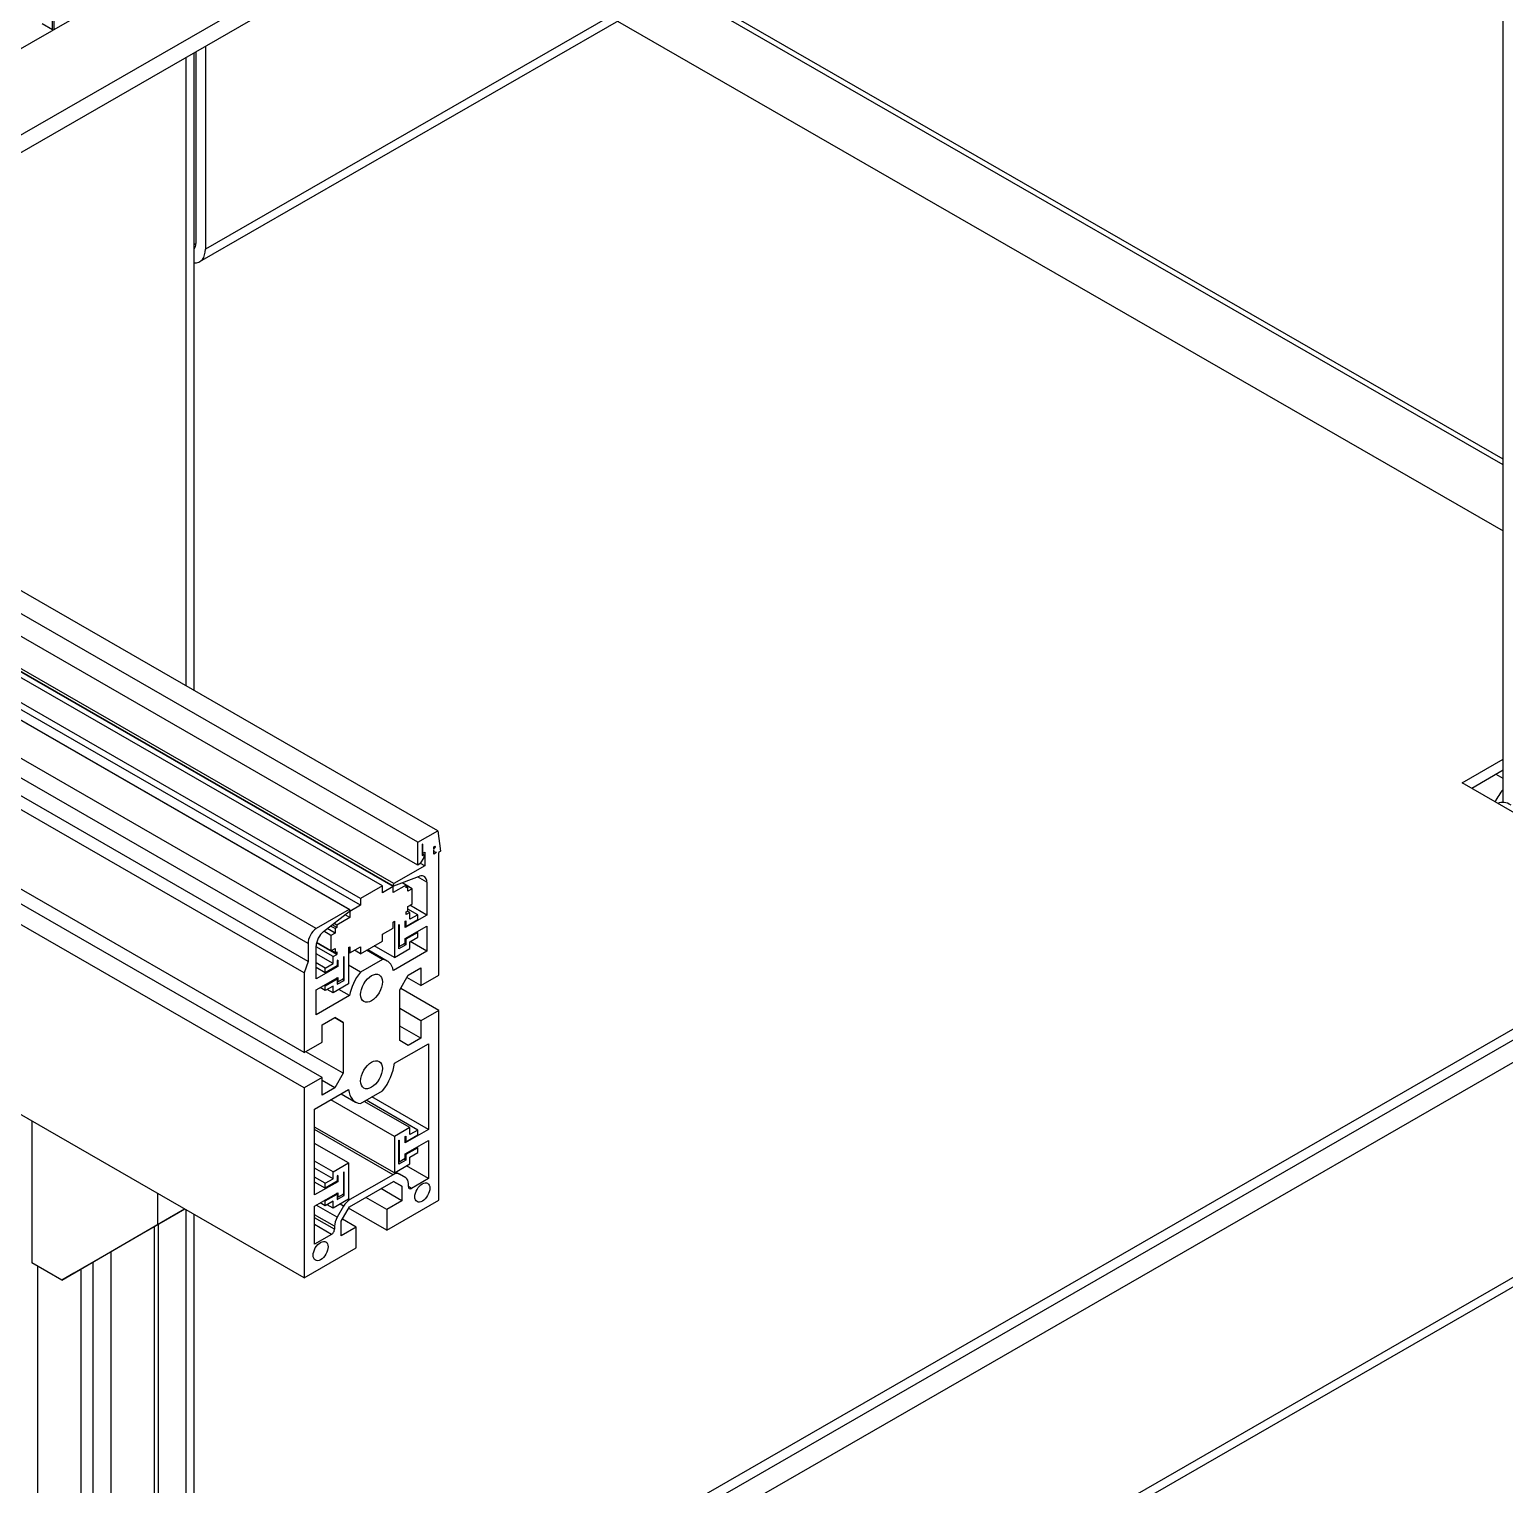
# Model space of a CAD drawing. Header units: millimetres. Extents: x 0 to 7722, y 0 to 5460.
# Drawn here: x 5335.5 to 5684.1, y 3012.5 to 3356.4 of the extents above; entities that cross this region are included whole.
import ezdxf

# ---------------------------------------------------------------- set-up
doc = ezdxf.new("R2010")
doc.units = ezdxf.units.MM
doc.header["$LTSCALE"] = 5
doc.layers.get('0').update_dxf_attribs({"linetype": 'CONTINUOUS'})

# ---------------------------------------------------------------- blocks, each defined once
blk = doc.blocks.new('RWFWFWEWEFWEFWEF')
for p, q in [((830.39, -277.83), (830.39, 731.84)), ((830.82, -277.83), (830.82, 731.84)), ((1297.89, -8.86), (820.6, -283.72)), ((1297.89, -29.3), (820.6, -304.16)), ((1223.65, -124.11), (866.56, -329.75)), ((865.23, -332.69), (1222.32, -127.05)), ((1173.27, -460.52), (1173.27, -155.3)), ((1173.27, -380.77), (977.49, -268.04)), ((1173.27, -379.42), (978.67, -267.36)), ((921.47, -467.23), (578.03, -269.45)), ((916.78, -469.93), (574.66, -272.92)), ((830.82, -277.83), (841.1, -271.91)), ((916.78, -475.32), (573.5, -277.64)), ((877.17, -275.7), (817.06, -310.31)), ((827.99, -276.45), (830.39, -277.83)), ((963.96, -275.83), (1173.27, -396.36)), ((910.91, -480.41), (566.19, -281.9)), ((566.36, -281.8), (910.96, -480.24)), ((911.11, -479.73), (566.88, -281.5)), ((866.56, -281.81), (866.56, -329.75)), ((903.22, -483.21), (559.92, -285.51)), ((908.38, -480.23), (565.08, -282.54)), ((862.03, -433), (862.03, -284.41)), ((863.91, -434.08), (863.91, -283.33)), ((864.3, -283.11), (864.3, -328.44)), ((900.5, -485.84), (556.27, -287.61)), ((556.36, -287.56), (900.65, -485.83)), ((903.22, -484.84), (558.5, -286.33)), ((892.72, -490.32), (544.93, -290.04)), ((890.8, -493.88), (544.22, -294.29)), ((889.89, -500.78), (538, -298.13)), ((890.81, -498.1), (540.78, -296.53)), ((894.14, -525.56), (518.6, -309.3)), ((889.89, -519.66), (521.6, -307.58)), ((889.89, -528), (514.36, -311.75)), ((863.91, -328.68), (864.3, -328.45)), ((889.89, -572.89), (475.39, -334.19)), ((1163.54, -455.91), (1173.27, -450.31)), ((1173.27, -452.93), (1165.82, -457.22)), ((1220.11, -488.49), (1163.54, -455.91)), ((1173.27, -454.84), (1171.61, -453.89)), ((916.78, -469.93), (921.47, -467.23)), ((916.78, -475.32), (916.78, -469.93)), ((917.82, -470.39), (917.77, -470.42)), ((917.77, -470.42), (917.77, -473.05)), ((917.82, -470.39), (917.82, -472.59)), ((921.47, -467.23), (922.1, -472.06)), ((918.19, -473.53), (917.34, -475)), ((917.82, -472.59), (917.77, -472.56)), ((918.19, -472.94), (917.77, -472.69)), ((917.77, -473.05), (918.19, -472.94)), ((917.82, -472.59), (918.39, -472.27)), ((918.19, -472.94), (918.19, -473.53)), ((918.39, -472.27), (918.39, -475.54)), ((920.51, -471.05), (920.87, -470.84)), ((920.51, -471.52), (920.51, -471.05)), ((920.51, -471.52), (920.9, -471.1)), ((920.51, -472.72), (920.51, -471.66)), ((920.58, -472.19), (920.51, -471.66)), ((920.58, -472.19), (920.51, -472.15)), ((921.14, -472.35), (920.51, -472.72)), ((921.14, -472.35), (920.58, -472.19)), ((920.9, -471.1), (920.66, -470.96)), ((920.9, -471.1), (920.87, -470.84)), ((922.1, -472.06), (921.71, -472.34)), ((921.71, -501.34), (921.71, -472.34)), ((918.39, -475.54), (911.11, -479.73)), ((917.34, -475), (916.78, -475.32)), ((918.39, -475.54), (917.37, -474.95)), ((908.38, -480.23), (903.22, -483.21)), ((908.38, -481.87), (908.38, -480.23)), ((910.91, -480.41), (908.38, -481.87)), ((913.99, -480.07), (910.91, -481.84)), ((910.91, -481.84), (910.91, -480.41)), ((911.07, -480.24), (917.13, -477.99)), ((913.99, -480.07), (913.03, -479.51)), ((913.99, -480.69), (913.99, -480.07)), ((915.39, -480.92), (913.99, -480.12)), ((914.41, -480.44), (913.99, -480.2)), ((914.41, -480.44), (913.99, -480.69)), ((914.41, -481.48), (914.41, -480.44)), ((915.39, -480.92), (914.41, -481.48)), ((915.39, -484.56), (915.39, -480.92)), ((918.89, -479.39), (916.71, -478.14)), ((918.89, -479.39), (918.89, -487.15)), ((903.22, -483.21), (903.22, -484.84)), ((900.5, -485.84), (892.72, -490.32)), ((894.48, -491.03), (900.54, -486.31)), ((900.69, -487.72), (897.62, -489.5)), ((900.69, -487.72), (899.56, -487.07)), ((900.69, -486.3), (900.6, -486.24)), ((903.22, -484.84), (900.69, -486.3)), ((900.69, -486.3), (900.69, -487.72)), ((918.89, -487.15), (913.79, -490.08)), ((913.99, -486.41), (914.41, -486.16)), ((913.99, -487.03), (913.99, -486.41)), ((914.89, -486.51), (913.99, -487.03)), ((914.89, -486.51), (914.35, -486.2)), ((914.41, -485.12), (915.39, -484.56)), ((914.41, -486.16), (914.41, -485.12)), ((916.73, -487.08), (914.41, -485.75)), ((918.89, -487.15), (914.89, -484.85)), ((914.89, -488.14), (914.89, -486.51)), ((916.73, -487.08), (914.89, -488.14)), ((916.73, -488.23), (916.73, -487.08)), ((1220.11, -488.49), (870.09, -690.05)), ((1220.11, -491.1), (870.09, -692.66)), ((896.22, -491.96), (894.53, -490.99)), ((897.19, -491.4), (895.36, -490.34)), ((897.19, -490.36), (896.13, -489.74)), ((897.19, -491.4), (896.22, -491.96)), ((897.62, -490.11), (896.49, -489.46)), ((897.62, -489.5), (896.95, -489.11)), ((897.62, -490.11), (897.19, -490.36)), ((897.19, -490.36), (897.19, -491.4)), ((897.62, -489.5), (897.62, -490.11)), ((908.38, -491.68), (910.91, -490.22)), ((910.91, -488.8), (911.21, -488.62)), ((910.91, -490.22), (910.91, -488.8)), ((911.21, -488.62), (911.21, -497.21)), ((912.27, -489.49), (912.38, -489.42)), ((912.27, -495.13), (912.27, -489.49)), ((912.38, -489.42), (912.38, -494.57)), ((913.79, -488.61), (913.9, -488.55)), ((913.79, -490.08), (913.79, -488.61)), ((913.79, -492.7), (918.89, -489.77)), ((913.9, -489.86), (913.79, -489.8)), ((913.9, -489.86), (916.73, -488.23)), ((913.9, -488.55), (913.9, -489.86)), ((916.73, -491.25), (913.9, -492.88)), ((916.73, -491.25), (916.52, -491.13)), ((916.73, -492.4), (916.73, -491.25)), ((918.89, -489.77), (918.89, -495.69)), ((1223.65, -494.3), (855.42, -706.35)), ((890.8, -493.88), (890.81, -498.1)), ((892.72, -502.22), (892.72, -494.46)), ((896.72, -496.97), (892.72, -494.67)), ((897.62, -496.45), (892.82, -493.69)), ((896.22, -495.6), (892.83, -493.64)), ((896.22, -491.96), (896.22, -495.6)), ((900.39, -494.85), (900.69, -494.68)), ((900.39, -494.85), (900.39, -503.44)), ((900.69, -496.11), (903.22, -494.65)), ((900.69, -494.68), (900.69, -496.11)), ((903.22, -496.29), (908.38, -493.32)), ((903.22, -494.65), (903.22, -496.29)), ((911.21, -497.21), (906.42, -494.45)), ((908.38, -493.32), (908.38, -491.68)), ((913.9, -494.19), (912.27, -495.13)), ((912.38, -494.57), (912.27, -494.51)), ((912.38, -494.57), (913.79, -493.76)), ((913.9, -494.19), (913.47, -493.94)), ((913.79, -493.76), (913.79, -492.7)), ((913.9, -492.88), (913.79, -492.82)), ((913.9, -492.88), (913.9, -494.19)), ((914.89, -493.46), (916.73, -492.4)), ((914.89, -495.09), (914.89, -493.46)), ((918.89, -495.69), (914.95, -493.42)), ((890.81, -498.1), (889.89, -500.78)), ((896.72, -498.61), (892.72, -496.31)), ((894.88, -499.67), (892.72, -498.42)), ((896.22, -495.6), (897.19, -495.04)), ((897.19, -496.08), (896.29, -495.56)), ((896.72, -496.97), (897.62, -496.45)), ((896.72, -498.61), (896.72, -496.97)), ((897.19, -495.04), (897.19, -496.08)), ((897.19, -496.08), (897.62, -495.84)), ((897.62, -495.84), (897.62, -496.45)), ((897.81, -497.81), (897.71, -497.87)), ((897.71, -497.87), (897.71, -499.18)), ((897.81, -497.81), (897.81, -499.28)), ((899.33, -496.94), (899.23, -497)), ((899.23, -502.15), (899.23, -497)), ((899.33, -502.58), (899.33, -496.94)), ((900.69, -496.11), (900.39, -495.94)), ((903.22, -496.29), (901.8, -495.47)), ((908.39, -497.65), (903.22, -500.63)), ((908.39, -497.65), (904.63, -495.48)), ((904.9, -495.32), (909.53, -497.99)), ((918.89, -495.69), (910.97, -500.25)), ((911.21, -497.21), (914.89, -495.09)), ((889.89, -500.78), (889.89, -519.66)), ((897.81, -499.28), (892.72, -502.22)), ((894.88, -500.81), (892.72, -499.57)), ((892.72, -504.83), (897.81, -501.9)), ((894.88, -499.67), (896.72, -498.61)), ((897.71, -499.18), (894.88, -500.81)), ((894.88, -500.81), (894.88, -499.67)), ((897.81, -499.28), (897.67, -499.2)), ((897.81, -501.9), (897.81, -502.96)), ((903.22, -500.63), (900.39, -499)), ((912.52, -504.79), (914.5, -501.37)), ((917.47, -503.78), (914.19, -501.9)), ((914.5, -501.37), (917.47, -499.65)), ((917.47, -499.65), (917.47, -503.78)), ((917.47, -503.78), (921.71, -501.34)), ((892.72, -510.76), (892.72, -504.83)), ((894.88, -504.98), (893.67, -504.29)), ((894.88, -503.84), (894.67, -503.71)), ((894.88, -503.84), (897.71, -502.21)), ((894.88, -504.98), (894.88, -503.84)), ((896.72, -503.92), (894.88, -504.98)), ((896.72, -505.56), (895.3, -504.74)), ((900.39, -503.44), (896.72, -505.56)), ((896.72, -505.56), (896.72, -503.92)), ((897.71, -502.21), (897.49, -502.08)), ((897.71, -502.21), (897.71, -503.51)), ((897.71, -503.51), (899.33, -502.58)), ((897.81, -502.96), (897.71, -502.9)), ((897.81, -502.96), (899.23, -502.15)), ((900.64, -506.2), (898.12, -504.75)), ((899.33, -502.58), (898.91, -502.33)), ((912.52, -516.82), (912.52, -504.79)), ((921.71, -509.68), (912.7, -504.49)), ((900.64, -506.2), (892.72, -510.76)), ((894.14, -513.09), (897.11, -511.38)), ((899.09, -512.53), (897.1, -511.38)), ((897.11, -511.38), (899.09, -512.53)), ((917.47, -512.12), (912.52, -509.27)), ((921.71, -509.68), (917.47, -512.12)), ((917.47, -512.12), (917.47, -516.25)), ((921.71, -554.56), (921.71, -509.68)), ((894.14, -517.22), (894.14, -513.09)), ((899.09, -512.53), (899.09, -524.55)), ((917.47, -516.25), (912.52, -513.4)), ((889.89, -519.66), (894.14, -517.22)), ((911.22, -522.18), (919.24, -517.56)), ((914.5, -517.96), (912.52, -516.82)), ((917.47, -516.25), (914.5, -517.96)), ((919.24, -517.56), (919.24, -537.84)), ((899.09, -524.55), (890.25, -519.46)), ((894.14, -525.56), (889.89, -528)), ((894.14, -529.69), (894.14, -525.56)), ((897.11, -527.98), (894.14, -526.26)), ((899.09, -524.55), (897.11, -527.98)), ((889.89, -528), (889.89, -572.89)), ((892.37, -533.04), (900.39, -528.42)), ((897.11, -527.98), (894.14, -529.69)), ((898.67, -529.41), (902.04, -531.35)), ((903.18, -531.72), (908.43, -528.69)), ((892.37, -553.31), (892.37, -533.04)), ((911.21, -539.52), (896.16, -530.85)), ((914.89, -537.4), (904.1, -531.19)), ((916.73, -537.98), (904.52, -530.94)), ((919.24, -537.84), (905.89, -530.15)), ((825.55, -535.83), (825.55, -569.35)), ((911.21, -548.1), (892.37, -537.25)), ((910.91, -548.52), (892.37, -537.84)), ((914.89, -537.4), (911.21, -539.52)), ((911.21, -539.52), (911.21, -548.1)), ((912.27, -540.38), (912.38, -540.32)), ((912.38, -540.32), (912.38, -545.47)), ((919.24, -537.84), (913.79, -540.97)), ((913.79, -539.5), (913.9, -539.44)), ((913.79, -540.97), (913.79, -539.5)), ((913.9, -540.75), (916.73, -539.12)), ((913.9, -539.44), (913.9, -540.75)), ((914.89, -539.03), (914.89, -537.4)), ((916.73, -537.98), (914.89, -539.03)), ((916.73, -539.12), (916.73, -537.98)), ((900.39, -545.75), (892.37, -541.13)), ((912.27, -546.02), (912.27, -540.38)), ((913.79, -543.59), (919.24, -540.45)), ((913.9, -540.75), (913.79, -540.69)), ((913.79, -544.65), (913.79, -543.59)), ((913.9, -543.77), (913.79, -543.71)), ((916.73, -542.15), (913.9, -543.77)), ((913.9, -543.77), (913.9, -545.08)), ((914.89, -544.35), (916.73, -543.29)), ((916.73, -542.15), (916.52, -542.02)), ((916.73, -543.29), (916.73, -542.15)), ((919.24, -540.45), (919.24, -549.45)), ((1223.65, -545.15), (855.42, -757.2)), ((896.72, -547.86), (892.37, -545.36)), ((896.72, -549.5), (892.37, -547)), ((896.72, -547.86), (900.39, -545.75)), ((900.39, -545.75), (900.39, -554.33)), ((911.21, -548.1), (914.89, -545.98)), ((913.9, -545.08), (912.27, -546.02)), ((912.38, -545.47), (912.27, -545.41)), ((912.38, -545.47), (913.79, -544.65)), ((913.9, -545.08), (913.47, -544.84)), ((919.24, -549.45), (914.06, -546.46)), ((914.89, -545.98), (914.89, -544.35)), ((855.42, -759.37), (1222.32, -548.09)), ((894.88, -550.56), (892.37, -549.11)), ((897.81, -550.18), (892.37, -553.31)), ((894.88, -551.7), (892.37, -550.26)), ((894.88, -550.56), (896.72, -549.5)), ((897.71, -550.07), (894.88, -551.7)), ((894.88, -551.7), (894.88, -550.56)), ((896.72, -549.5), (896.72, -547.86)), ((897.81, -550.18), (897.67, -550.09)), ((897.81, -548.7), (897.71, -548.77)), ((897.71, -548.77), (897.71, -550.07)), ((897.81, -548.7), (897.81, -550.18)), ((899.33, -547.83), (899.23, -547.89)), ((899.23, -553.04), (899.23, -547.89)), ((899.33, -553.47), (899.33, -547.83)), ((900.6, -556.09), (911, -550.1)), ((910.91, -548.52), (900.7, -554.4)), ((911, -550.1), (912.98, -551.25)), ((912.98, -551.25), (911, -550.11)), ((911.57, -547.89), (912.41, -548.37)), ((913.92, -549.25), (912.41, -548.37)), ((914.54, -551.34), (914.54, -550.62)), ((919.24, -549.45), (915.24, -551.75)), ((855.25, -552.93), (855.25, -560.3)), ((892.37, -555.93), (897.81, -552.79)), ((894.88, -554.73), (897.71, -553.1)), ((897.71, -553.1), (897.49, -552.98)), ((897.71, -553.1), (897.71, -554.41)), ((897.71, -554.41), (899.33, -553.47)), ((897.81, -553.86), (897.71, -553.79)), ((897.81, -552.79), (897.81, -553.86)), ((897.81, -553.86), (899.23, -553.04)), ((899.33, -553.47), (898.91, -553.23)), ((900.7, -554.4), (900.39, -554.23)), ((909.41, -556.74), (904.44, -553.88)), ((912.98, -554.69), (908.01, -551.82)), ((912.98, -551.25), (912.98, -554.69)), ((915.24, -551.75), (914.54, -551.34)), ((860.2, -557.55), (835.45, -571.8)), ((858.07, -558.67), (861.64, -556.61)), ((861.72, -556.66), (860.2, -557.55)), ((861.72, -556.66), (860.2, -557.55)), ((860.2, -557.44), (860.2, -557.55)), ((862.03, -697.31), (862.03, -556.84)), ((892.37, -564.92), (892.37, -555.93)), ((897.69, -558.59), (892.72, -555.73)), ((894.88, -555.87), (893.67, -555.18)), ((894.88, -554.73), (894.67, -554.61)), ((894.88, -555.87), (894.88, -554.73)), ((896.72, -554.81), (894.88, -555.87)), ((896.72, -556.45), (895.3, -555.63)), ((900.39, -554.33), (896.72, -556.45)), ((896.72, -556.45), (896.72, -554.81)), ((899.2, -555.98), (897.69, -558.59)), ((899.2, -555.98), (898.36, -555.5)), ((898.63, -559.52), (900.6, -556.09)), ((909.41, -561.65), (900.39, -556.46)), ((909.41, -561.65), (921.71, -554.56)), ((912.98, -554.69), (909.41, -556.74)), ((909.41, -556.74), (909.41, -561.65)), ((832.62, -573.43), (855.25, -560.3)), ((835.45, -571.8), (858.07, -558.67)), ((854.54, -912.38), (854.54, -560.8)), ((855.25, -560.3), (858.07, -558.67)), ((855.42, -560.3), (855.42, -911.16)), ((863.91, -694.7), (863.91, -557.92)), ((897.07, -560.68), (892.37, -557.97)), ((897.07, -561.4), (892.37, -558.69)), ((896.36, -562.62), (892.37, -560.32)), ((897.07, -560.68), (897.07, -561.4)), ((898.63, -562.95), (898.63, -559.52)), ((902.2, -560.9), (898.63, -562.95)), ((902.2, -560.9), (898.92, -559.01)), ((902.2, -565.8), (902.2, -560.9)), ((896.36, -562.62), (892.37, -564.92)), ((844.29, -918.28), (844.29, -566.71)), ((889.89, -572.89), (902.2, -565.8)), ((832.62, -573.43), (825.55, -569.35)), ((826.96, -928.26), (826.96, -570.17)), ((837.21, -922.36), (837.21, -570.78)), ((840.04, -915.84), (840.04, -569.15)), ((835.45, -571.8), (832.62, -573.43))]:
    blk.add_line(p, q)
for centre, major_axis, ratio, start_param, end_param in [((830.6, -277.71), (0.3, 0), 0.575862, 3.926991, 5.497787), ((862.03, -327.14), (1.6, -2.77), 0.578093, 0.192829, 0.787332), ((862.03, -327.14), (3.19, -5.55), 0.578093, 5.926799, 7.070517), ((1175.14, -461.15), (3.19, 5.55), 0.578093, 1.210543, 1.766429), ((1175.14, -466.37), (-3.19, 5.55), 0.578093, 5.499721, 6.264167), ((911.11, -479.98), (-0.15, -0.26), 0.578093, 3.925057, 6.892117), ((916.76, -480.62), (1.5, 2.6), 0.578093, 5.496771, 6.8912), ((900.5, -486.09), (0.15, 0.26), 0.578093, 4.09959, 7.06665), ((892.93, -492.65), (-1.5, -2.61), 0.578093, 4.024726, 5.495853), ((894.85, -493.24), (-1.5, -2.6), 0.578093, 4.100507, 5.494936), ((905.8, -504.45), (3.72, 6.46), 0.578093, 5.698309, 6.553752), ((905.8, -504.45), (-3.72, -6.46), 0.578093, 4.437955, 5.293398), ((905.49, -524.64), (4.08, 7.08), 0.578093, 4.459064, 5.369447), ((906.12, -524.28), (-4.08, -7.08), 0.578093, 5.622259, 6.532643), ((910.91, -550.97), (1.5, 2.6), 0.578093, 6.281252, 7.06665), ((912.42, -551.85), (1.5, 2.6), 0.578093, 5.495853, 6.281252), ((915.24, -550.93), (-0.499, -0.867), 0.578093, 5.495853, 7.06665), ((900.7, -556.86), (-1.5, -2.6), 0.578093, 3.925057, 4.710455), ((899.19, -559.46), (-1.5, -2.6), 0.578093, 4.710455, 5.495853), ((896.36, -561.8), (-0.499, -0.867), 0.578093, 0.783464, 2.354261)]:
    blk.add_ellipse(centre, major_axis=major_axis, ratio=ratio, start_param=start_param, end_param=end_param)
for centre, major_axis in [((905.8, -504.45), (1.82, 3.16)), ((905.8, -524.89), (1.82, 3.16)), ((917.82, -552.71), (1.25, 2.17)), ((893.78, -566.56), (1.25, 2.17))]:
    blk.add_ellipse(centre, major_axis=major_axis, ratio=0.578093)

msp = doc.modelspace()

# ---------------------------------------------------------------- block references
msp.add_blockref('RWFWFWEWEFWEFWEF', (4510.5, 3634.26))

doc.saveas('drawing.dxf')
